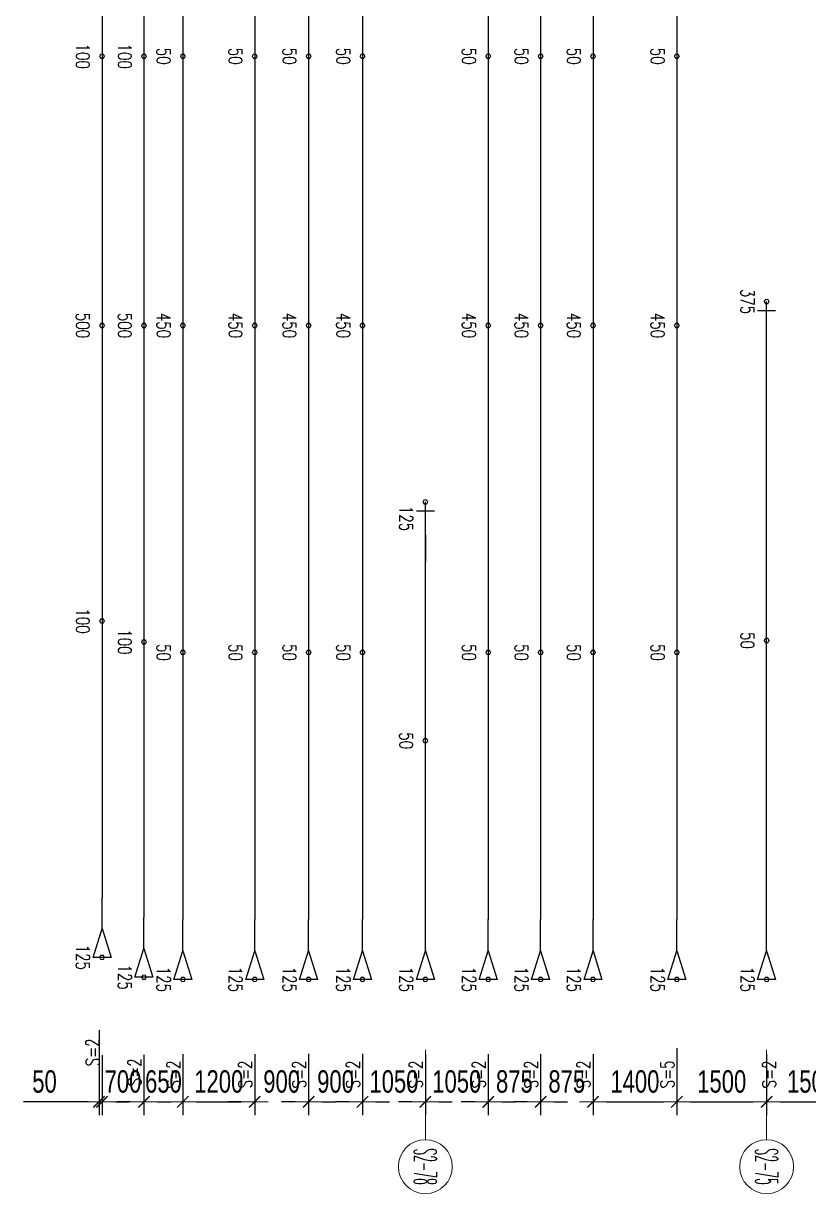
# Model space of a CAD drawing. Header units: millimetres. Extents: x 118516 to 588795, y -24154 to 50684.
# Drawn here: x 507887 to 521001, y 4690 to 24249 of the extents above; entities that cross this region are included whole.
import ezdxf
from ezdxf.enums import TextEntityAlignment as Align

# ---------------------------------------------------------------- set-up
doc = ezdxf.new("R2010")
doc.units = ezdxf.units.MM
doc.layers.get('0').update_dxf_attribs({"lineweight": 20})
doc.layers.get('Defpoints').update_dxf_attribs({"color": 151, "lineweight": 9})
doc.layers.add('ARES_TAG', color=3, linetype='Continuous')
doc.layers.add('NDC_S_TENDON', color=10, linetype='Continuous')
doc.layers.add('Current plane_Column', color=7, linetype='Continuous', true_color=0x4b00ff)
for name, color, linetype, lineweight in [('NDC_S-TENDON', 6, 'Continuous', 35), ('NDC_S_ANNO', 7, 'Continuous', 20), ('NDC_S_DIM', 1, 'Continuous', 15), ('NDC_S_SYMBOL', 1, 'Continuous', 15)]:
    doc.layers.add(name, color=color, linetype=linetype, lineweight=lineweight)
doc.styles.add('ARES_ROMANS_0.36', font='romans.shx', dxfattribs={"width": 0.36, "bigfont": 'vns.shx'})
doc.styles.add('NDC_ANNO', font='', dxfattribs={"width": 0.8})
doc.styles.add('NDC_DIM', font='', dxfattribs={"width": 0.75})
doc.styles.get('NDC_ANNO').set_extended_font_data('Dotum')
doc.styles.get('NDC_DIM').set_extended_font_data('Dotum')
doc.dimstyles.new('NDC_dim_150', dxfattribs={"dimscale": 150, "dimtxt": 2.5, "dimasz": 1.5, "dimexe": 1.5, "dimexo": 2.5, "dimgap": 1, "dimtad": 1, "dimdec": 0, "dimzin": 0, "dimdsep": 46, "dimtxsty": 'NDC_DIM', "dimblk": 'DIMMARK', "dimcen": 0.09, "dimdle": 1.2, "dimclrd": 1, "dimclre": 1, "dimclrt": 3, "dimadec": 0, "dimazin": 0, "dimtfac": 1, "dimtdec": 0, "dimtix": 1, "dimtofl": 0, "dimtmove": 0, "dimatfit": 3, "dimfxl": 8, "dimfxlon": 1, "dimtolj": 1, "dimtzin": 0, "dimarcsym": 0})

# ---------------------------------------------------------------- blocks, each defined once
blk = doc.blocks.new('*U698')
at = {"layer": 'NDC_S_TENDON'}
blk.add_line((2787, 0), (25216, 0), dxfattribs=at)
blk.add_lwpolyline([(25736, 0), (26216, 150), (26216, -150), (25736, 0), (25216, 0)], dxfattribs=at)
at = {"layer": 'ARES_TAG', "style": 'ARES_ROMANS_0.36', "width": 0.36}
blk.add_attdef('S3', text='', height=375, dxfattribs=at).set_placement((-7700, 0), align=Align.MIDDLE_CENTER)
blk = doc.blocks.new('*U699')
at = {"layer": 'NDC_S_TENDON'}
blk.add_line((2787, 0), (25216, 0), dxfattribs=at)
blk.add_lwpolyline([(25736, 0), (26216, 150), (26216, -150), (25736, 0), (25216, 0)], dxfattribs=at)
at = {"layer": 'ARES_TAG', "style": 'ARES_ROMANS_0.36', "width": 0.36}
blk.add_attdef('S3', text='', height=375, dxfattribs=at).set_placement((-7036, 0), align=Align.MIDDLE_CENTER)
blk = doc.blocks.new('*U659')
at = {"layer": 'NDC_S_TENDON'}
blk.add_line((2787, 0), (25216, 0), dxfattribs=at)
blk.add_lwpolyline([(25736, 0), (26216, 150), (26216, -150), (25736, 0), (25216, 0)], dxfattribs=at)
at = {"layer": 'ARES_TAG', "style": 'ARES_ROMANS_0.36', "width": 0.36}
blk.add_attdef('S3', text='', height=375, dxfattribs=at).set_placement((-7773, 0), align=Align.MIDDLE_CENTER)
blk = doc.blocks.new('*U657')
at = {"layer": 'NDC_S_SYMBOL', "color": 3}
blk.add_line((-7323, 0), (-5823, 0), dxfattribs=at)
blk.add_circle((-7773, 0), 450, dxfattribs=at)
at = {"layer": 'NDC_S_TENDON'}
for p, q in [((-3644, 0), (-3144, 0)), ((-3144, 0), (2787, 0)), ((2787, 0), (5686, 0)), ((5686, 0), (6686, 0)), ((6536, -150), (6536, 150))]:
    blk.add_line(p, q, dxfattribs=at)
blk.add_lwpolyline([(-4164, 0), (-4644, 150), (-4644, -150), (-4164, 0), (-3644, 0)], dxfattribs=at)
at = {"layer": 'ARES_TAG', "style": 'ARES_ROMANS_0.36', "width": 0.36}
blk.add_attdef('S3', text='', height=375, dxfattribs=at).set_placement((-7773, 0), align=Align.MIDDLE_CENTER)
blk = doc.blocks.new('*U695')
at = {"layer": 'NDC_S_SYMBOL', "color": 3}
blk.add_line((-7323, 0), (-5823, 0), dxfattribs=at)
blk.add_circle((-7773, 0), 450, dxfattribs=at)
at = {"layer": 'NDC_S_TENDON'}
for p, q in [((-3644, 0), (-3144, 0)), ((-3144, 0), (2787, 0)), ((2787, 0), (2336, 0)), ((2336, 0), (3336, 0)), ((3186, -150), (3186, 150))]:
    blk.add_line(p, q, dxfattribs=at)
blk.add_lwpolyline([(-4164, 0), (-4644, 150), (-4644, -150), (-4164, 0), (-3644, 0)], dxfattribs=at)
at = {"layer": 'ARES_TAG', "style": 'ARES_ROMANS_0.36', "width": 0.36}
blk.add_attdef('S3', text='', height=375, dxfattribs=at).set_placement((-7773, 0), align=Align.MIDDLE_CENTER)
blk = doc.blocks.new('HTB TDY')
at = {"layer": 'NDC_S-TENDON', "linetype": 'Continuous'}
for points, elevation in [([(490, 14200, 20, 20, 0), (470, 14235, 20, 20, 0), (430, 14235, 20, 20, 0), (410, 14200, 20, 20, 0), (430, 14165, 20, 20, 0), (470, 14165, 20, 20, 0)], 3200), ([(490, 14200, 20, 20, 0), (470, 14235, 20, 20, 0), (430, 14235, 20, 20, 0), (410, 14200, 20, 20, 0), (430, 14165, 20, 20, 0), (470, 14165, 20, 20, 0)], 3200), ([(1190, 14200, 20, 20, 0), (1170, 14235, 20, 20, 0), (1130, 14235, 20, 20, 0), (1110, 14200, 20, 20, 0), (1130, 14165, 20, 20, 0), (1170, 14165, 20, 20, 0)], 3200), ([(1190, 14200, 20, 20, 0), (1170, 14235, 20, 20, 0), (1130, 14235, 20, 20, 0), (1110, 14200, 20, 20, 0), (1130, 14165, 20, 20, 0), (1170, 14165, 20, 20, 0)], 3200), ([(1840, 14200, 20, 20, 0), (1820, 14235, 20, 20, 0), (1780, 14235, 20, 20, 0), (1760, 14200, 20, 20, 0), (1780, 14165, 20, 20, 0), (1820, 14165, 20, 20, 0)], 3500), ([(1840, 14200, 20, 20, 0), (1820, 14235, 20, 20, 0), (1780, 14235, 20, 20, 0), (1760, 14200, 20, 20, 0), (1780, 14165, 20, 20, 0), (1820, 14165, 20, 20, 0)], 3500), ([(3040, 14200, 20, 20, 0), (3020, 14235, 20, 20, 0), (2980, 14235, 20, 20, 0), (2960, 14200, 20, 20, 0), (2980, 14165, 20, 20, 0), (3020, 14165, 20, 20, 0)], 3500), ([(3040, 14200, 20, 20, 0), (3020, 14235, 20, 20, 0), (2980, 14235, 20, 20, 0), (2960, 14200, 20, 20, 0), (2980, 14165, 20, 20, 0), (3020, 14165, 20, 20, 0)], 3500), ([(3940, 14200, 20, 20, 0), (3920, 14235, 20, 20, 0), (3880, 14235, 20, 20, 0), (3860, 14200, 20, 20, 0), (3880, 14165, 20, 20, 0), (3920, 14165, 20, 20, 0)], 3500), ([(3940, 14200, 20, 20, 0), (3920, 14235, 20, 20, 0), (3880, 14235, 20, 20, 0), (3860, 14200, 20, 20, 0), (3880, 14165, 20, 20, 0), (3920, 14165, 20, 20, 0)], 3500), ([(4840, 14200, 20, 20, 0), (4820, 14235, 20, 20, 0), (4780, 14235, 20, 20, 0), (4760, 14200, 20, 20, 0), (4780, 14165, 20, 20, 0), (4820, 14165, 20, 20, 0)], 3500), ([(4840, 14200, 20, 20, 0), (4820, 14235, 20, 20, 0), (4780, 14235, 20, 20, 0), (4760, 14200, 20, 20, 0), (4780, 14165, 20, 20, 0), (4820, 14165, 20, 20, 0)], 3500), ([(6940, 14200, 20, 20, 0), (6920, 14235, 20, 20, 0), (6880, 14235, 20, 20, 0), (6860, 14200, 20, 20, 0), (6880, 14165, 20, 20, 0), (6920, 14165, 20, 20, 0)], 3500), ([(6940, 14200, 20, 20, 0), (6920, 14235, 20, 20, 0), (6880, 14235, 20, 20, 0), (6860, 14200, 20, 20, 0), (6880, 14165, 20, 20, 0), (6920, 14165, 20, 20, 0)], 3500), ([(7815, 14200, 20, 20, 0), (7795, 14235, 20, 20, 0), (7755, 14235, 20, 20, 0), (7735, 14200, 20, 20, 0), (7755, 14165, 20, 20, 0), (7795, 14165, 20, 20, 0)], 3500), ([(7815, 14200, 20, 20, 0), (7795, 14235, 20, 20, 0), (7755, 14235, 20, 20, 0), (7735, 14200, 20, 20, 0), (7755, 14165, 20, 20, 0), (7795, 14165, 20, 20, 0)], 3500), ([(8690, 14200, 20, 20, 0), (8670, 14235, 20, 20, 0), (8630, 14235, 20, 20, 0), (8610, 14200, 20, 20, 0), (8630, 14165, 20, 20, 0), (8670, 14165, 20, 20, 0)], 3500), ([(8690, 14200, 20, 20, 0), (8670, 14235, 20, 20, 0), (8630, 14235, 20, 20, 0), (8610, 14200, 20, 20, 0), (8630, 14165, 20, 20, 0), (8670, 14165, 20, 20, 0)], 3500), ([(10090, 14200, 20, 20, 0), (10070, 14235, 20, 20, 0), (10030, 14235, 20, 20, 0), (10010, 14200, 20, 20, 0), (10030, 14165, 20, 20, 0), (10070, 14165, 20, 20, 0)], 3500), ([(10090, 14200, 20, 20, 0), (10070, 14235, 20, 20, 0), (10030, 14235, 20, 20, 0), (10010, 14200, 20, 20, 0), (10030, 14165, 20, 20, 0), (10070, 14165, 20, 20, 0)], 3500), ([(11590, 10100, 20, 20, 0), (11570, 10135, 20, 20, 0), (11530, 10135, 20, 20, 0), (11510, 10100, 20, 20, 0), (11530, 10065, 20, 20, 0), (11570, 10065, 20, 20, 0)], 3575), ([(11590, 10100, 20, 20, 0), (11570, 10135, 20, 20, 0), (11530, 10135, 20, 20, 0), (11510, 10100, 20, 20, 0), (11530, 10065, 20, 20, 0), (11570, 10065, 20, 20, 0)], 3575), ([(490, 9700, 20, 20, 0), (470, 9735, 20, 20, 0), (430, 9735, 20, 20, 0), (410, 9700, 20, 20, 0), (430, 9665, 20, 20, 0), (470, 9665, 20, 20, 0)], 3600), ([(490, 9700, 20, 20, 0), (470, 9735, 20, 20, 0), (430, 9735, 20, 20, 0), (410, 9700, 20, 20, 0), (430, 9665, 20, 20, 0), (470, 9665, 20, 20, 0)], 3600), ([(490, 9700, 20, 20, 0), (470, 9735, 20, 20, 0), (430, 9735, 20, 20, 0), (410, 9700, 20, 20, 0), (430, 9665, 20, 20, 0), (470, 9665, 20, 20, 0)], 3600), ([(490, 9700, 20, 20, 0), (470, 9735, 20, 20, 0), (430, 9735, 20, 20, 0), (410, 9700, 20, 20, 0), (430, 9665, 20, 20, 0), (470, 9665, 20, 20, 0)], 3600), ([(1190, 9700, 20, 20, 0), (1170, 9735, 20, 20, 0), (1130, 9735, 20, 20, 0), (1110, 9700, 20, 20, 0), (1130, 9665, 20, 20, 0), (1170, 9665, 20, 20, 0)], 3600), ([(1190, 9700, 20, 20, 0), (1170, 9735, 20, 20, 0), (1130, 9735, 20, 20, 0), (1110, 9700, 20, 20, 0), (1130, 9665, 20, 20, 0), (1170, 9665, 20, 20, 0)], 3600), ([(1190, 9700, 20, 20, 0), (1170, 9735, 20, 20, 0), (1130, 9735, 20, 20, 0), (1110, 9700, 20, 20, 0), (1130, 9665, 20, 20, 0), (1170, 9665, 20, 20, 0)], 3600), ([(1190, 9700, 20, 20, 0), (1170, 9735, 20, 20, 0), (1130, 9735, 20, 20, 0), (1110, 9700, 20, 20, 0), (1130, 9665, 20, 20, 0), (1170, 9665, 20, 20, 0)], 3600), ([(1840, 9700, 20, 20, 0), (1820, 9735, 20, 20, 0), (1780, 9735, 20, 20, 0), (1760, 9700, 20, 20, 0), (1780, 9665, 20, 20, 0), (1820, 9665, 20, 20, 0)], 3650), ([(1840, 9700, 20, 20, 0), (1820, 9735, 20, 20, 0), (1780, 9735, 20, 20, 0), (1760, 9700, 20, 20, 0), (1780, 9665, 20, 20, 0), (1820, 9665, 20, 20, 0)], 3650), ([(1840, 9700, 20, 20, 0), (1820, 9735, 20, 20, 0), (1780, 9735, 20, 20, 0), (1760, 9700, 20, 20, 0), (1780, 9665, 20, 20, 0), (1820, 9665, 20, 20, 0)], 3650), ([(1840, 9700, 20, 20, 0), (1820, 9735, 20, 20, 0), (1780, 9735, 20, 20, 0), (1760, 9700, 20, 20, 0), (1780, 9665, 20, 20, 0), (1820, 9665, 20, 20, 0)], 3650), ([(3040, 9700, 20, 20, 0), (3020, 9735, 20, 20, 0), (2980, 9735, 20, 20, 0), (2960, 9700, 20, 20, 0), (2980, 9665, 20, 20, 0), (3020, 9665, 20, 20, 0)], 3650), ([(3040, 9700, 20, 20, 0), (3020, 9735, 20, 20, 0), (2980, 9735, 20, 20, 0), (2960, 9700, 20, 20, 0), (2980, 9665, 20, 20, 0), (3020, 9665, 20, 20, 0)], 3650), ([(3040, 9700, 20, 20, 0), (3020, 9735, 20, 20, 0), (2980, 9735, 20, 20, 0), (2960, 9700, 20, 20, 0), (2980, 9665, 20, 20, 0), (3020, 9665, 20, 20, 0)], 3650), ([(3040, 9700, 20, 20, 0), (3020, 9735, 20, 20, 0), (2980, 9735, 20, 20, 0), (2960, 9700, 20, 20, 0), (2980, 9665, 20, 20, 0), (3020, 9665, 20, 20, 0)], 3650), ([(3940, 9700, 20, 20, 0), (3920, 9735, 20, 20, 0), (3880, 9735, 20, 20, 0), (3860, 9700, 20, 20, 0), (3880, 9665, 20, 20, 0), (3920, 9665, 20, 20, 0)], 3650), ([(3940, 9700, 20, 20, 0), (3920, 9735, 20, 20, 0), (3880, 9735, 20, 20, 0), (3860, 9700, 20, 20, 0), (3880, 9665, 20, 20, 0), (3920, 9665, 20, 20, 0)], 3650), ([(3940, 9700, 20, 20, 0), (3920, 9735, 20, 20, 0), (3880, 9735, 20, 20, 0), (3860, 9700, 20, 20, 0), (3880, 9665, 20, 20, 0), (3920, 9665, 20, 20, 0)], 3650), ([(3940, 9700, 20, 20, 0), (3920, 9735, 20, 20, 0), (3880, 9735, 20, 20, 0), (3860, 9700, 20, 20, 0), (3880, 9665, 20, 20, 0), (3920, 9665, 20, 20, 0)], 3650), ([(4840, 9700, 20, 20, 0), (4820, 9735, 20, 20, 0), (4780, 9735, 20, 20, 0), (4760, 9700, 20, 20, 0), (4780, 9665, 20, 20, 0), (4820, 9665, 20, 20, 0)], 3650), ([(4840, 9700, 20, 20, 0), (4820, 9735, 20, 20, 0), (4780, 9735, 20, 20, 0), (4760, 9700, 20, 20, 0), (4780, 9665, 20, 20, 0), (4820, 9665, 20, 20, 0)], 3650), ([(4840, 9700, 20, 20, 0), (4820, 9735, 20, 20, 0), (4780, 9735, 20, 20, 0), (4760, 9700, 20, 20, 0), (4780, 9665, 20, 20, 0), (4820, 9665, 20, 20, 0)], 3650), ([(4840, 9700, 20, 20, 0), (4820, 9735, 20, 20, 0), (4780, 9735, 20, 20, 0), (4760, 9700, 20, 20, 0), (4780, 9665, 20, 20, 0), (4820, 9665, 20, 20, 0)], 3650), ([(6940, 9700, 20, 20, 0), (6920, 9735, 20, 20, 0), (6880, 9735, 20, 20, 0), (6860, 9700, 20, 20, 0), (6880, 9665, 20, 20, 0), (6920, 9665, 20, 20, 0)], 3650), ([(6940, 9700, 20, 20, 0), (6920, 9735, 20, 20, 0), (6880, 9735, 20, 20, 0), (6860, 9700, 20, 20, 0), (6880, 9665, 20, 20, 0), (6920, 9665, 20, 20, 0)], 3650), ([(6940, 9700, 20, 20, 0), (6920, 9735, 20, 20, 0), (6880, 9735, 20, 20, 0), (6860, 9700, 20, 20, 0), (6880, 9665, 20, 20, 0), (6920, 9665, 20, 20, 0)], 3650), ([(6940, 9700, 20, 20, 0), (6920, 9735, 20, 20, 0), (6880, 9735, 20, 20, 0), (6860, 9700, 20, 20, 0), (6880, 9665, 20, 20, 0), (6920, 9665, 20, 20, 0)], 3650), ([(7815, 9700, 20, 20, 0), (7795, 9735, 20, 20, 0), (7755, 9735, 20, 20, 0), (7735, 9700, 20, 20, 0), (7755, 9665, 20, 20, 0), (7795, 9665, 20, 20, 0)], 3650), ([(7815, 9700, 20, 20, 0), (7795, 9735, 20, 20, 0), (7755, 9735, 20, 20, 0), (7735, 9700, 20, 20, 0), (7755, 9665, 20, 20, 0), (7795, 9665, 20, 20, 0)], 3650), ([(7815, 9700, 20, 20, 0), (7795, 9735, 20, 20, 0), (7755, 9735, 20, 20, 0), (7735, 9700, 20, 20, 0), (7755, 9665, 20, 20, 0), (7795, 9665, 20, 20, 0)], 3650), ([(7815, 9700, 20, 20, 0), (7795, 9735, 20, 20, 0), (7755, 9735, 20, 20, 0), (7735, 9700, 20, 20, 0), (7755, 9665, 20, 20, 0), (7795, 9665, 20, 20, 0)], 3650), ([(8690, 9700, 20, 20, 0), (8670, 9735, 20, 20, 0), (8630, 9735, 20, 20, 0), (8610, 9700, 20, 20, 0), (8630, 9665, 20, 20, 0), (8670, 9665, 20, 20, 0)], 3650), ([(8690, 9700, 20, 20, 0), (8670, 9735, 20, 20, 0), (8630, 9735, 20, 20, 0), (8610, 9700, 20, 20, 0), (8630, 9665, 20, 20, 0), (8670, 9665, 20, 20, 0)], 3650), ([(8690, 9700, 20, 20, 0), (8670, 9735, 20, 20, 0), (8630, 9735, 20, 20, 0), (8610, 9700, 20, 20, 0), (8630, 9665, 20, 20, 0), (8670, 9665, 20, 20, 0)], 3650), ([(8690, 9700, 20, 20, 0), (8670, 9735, 20, 20, 0), (8630, 9735, 20, 20, 0), (8610, 9700, 20, 20, 0), (8630, 9665, 20, 20, 0), (8670, 9665, 20, 20, 0)], 3650), ([(10090, 9700, 20, 20, 0), (10070, 9735, 20, 20, 0), (10030, 9735, 20, 20, 0), (10010, 9700, 20, 20, 0), (10030, 9665, 20, 20, 0), (10070, 9665, 20, 20, 0)], 3650), ([(10090, 9700, 20, 20, 0), (10070, 9735, 20, 20, 0), (10030, 9735, 20, 20, 0), (10010, 9700, 20, 20, 0), (10030, 9665, 20, 20, 0), (10070, 9665, 20, 20, 0)], 3650), ([(10090, 9700, 20, 20, 0), (10070, 9735, 20, 20, 0), (10030, 9735, 20, 20, 0), (10010, 9700, 20, 20, 0), (10030, 9665, 20, 20, 0), (10070, 9665, 20, 20, 0)], 3650), ([(10090, 9700, 20, 20, 0), (10070, 9735, 20, 20, 0), (10030, 9735, 20, 20, 0), (10010, 9700, 20, 20, 0), (10030, 9665, 20, 20, 0), (10070, 9665, 20, 20, 0)], 3650), ([(5890, 6750, 20, 20, 0), (5870, 6785, 20, 20, 0), (5830, 6785, 20, 20, 0), (5810, 6750, 20, 20, 0), (5830, 6715, 20, 20, 0), (5870, 6715, 20, 20, 0)], 3575), ([(5890, 6750, 20, 20, 0), (5870, 6785, 20, 20, 0), (5830, 6785, 20, 20, 0), (5810, 6750, 20, 20, 0), (5830, 6715, 20, 20, 0), (5870, 6715, 20, 20, 0)], 3575), ([(490, 4760, 20, 20, 0), (470, 4795, 20, 20, 0), (430, 4795, 20, 20, 0), (410, 4760, 20, 20, 0), (430, 4725, 20, 20, 0), (470, 4725, 20, 20, 0)], 3200), ([(490, 4760, 20, 20, 0), (470, 4795, 20, 20, 0), (430, 4795, 20, 20, 0), (410, 4760, 20, 20, 0), (430, 4725, 20, 20, 0), (470, 4725, 20, 20, 0)], 3200), ([(1190, 4410, 20, 20, 0), (1170, 4445, 20, 20, 0), (1130, 4445, 20, 20, 0), (1110, 4410, 20, 20, 0), (1130, 4375, 20, 20, 0), (1170, 4375, 20, 20, 0)], 3200), ([(1190, 4410, 20, 20, 0), (1170, 4445, 20, 20, 0), (1130, 4445, 20, 20, 0), (1110, 4410, 20, 20, 0), (1130, 4375, 20, 20, 0), (1170, 4375, 20, 20, 0)], 3200), ([(11590, 4435, 20, 20, 0), (11570, 4470, 20, 20, 0), (11530, 4470, 20, 20, 0), (11510, 4435, 20, 20, 0), (11530, 4400, 20, 20, 0), (11570, 4400, 20, 20, 0)], 3500), ([(11590, 4435, 20, 20, 0), (11570, 4470, 20, 20, 0), (11530, 4470, 20, 20, 0), (11510, 4435, 20, 20, 0), (11530, 4400, 20, 20, 0), (11570, 4400, 20, 20, 0)], 3500), ([(1840, 4235, 20, 20, 0), (1820, 4270, 20, 20, 0), (1780, 4270, 20, 20, 0), (1760, 4235, 20, 20, 0), (1780, 4200, 20, 20, 0), (1820, 4200, 20, 20, 0)], 3500), ([(1840, 4235, 20, 20, 0), (1820, 4270, 20, 20, 0), (1780, 4270, 20, 20, 0), (1760, 4235, 20, 20, 0), (1780, 4200, 20, 20, 0), (1820, 4200, 20, 20, 0)], 3500), ([(3040, 4235, 20, 20, 0), (3020, 4270, 20, 20, 0), (2980, 4270, 20, 20, 0), (2960, 4235, 20, 20, 0), (2980, 4200, 20, 20, 0), (3020, 4200, 20, 20, 0)], 3500), ([(3040, 4235, 20, 20, 0), (3020, 4270, 20, 20, 0), (2980, 4270, 20, 20, 0), (2960, 4235, 20, 20, 0), (2980, 4200, 20, 20, 0), (3020, 4200, 20, 20, 0)], 3500), ([(3940, 4235, 20, 20, 0), (3920, 4270, 20, 20, 0), (3880, 4270, 20, 20, 0), (3860, 4235, 20, 20, 0), (3880, 4200, 20, 20, 0), (3920, 4200, 20, 20, 0)], 3500), ([(3940, 4235, 20, 20, 0), (3920, 4270, 20, 20, 0), (3880, 4270, 20, 20, 0), (3860, 4235, 20, 20, 0), (3880, 4200, 20, 20, 0), (3920, 4200, 20, 20, 0)], 3500), ([(4840, 4235, 20, 20, 0), (4820, 4270, 20, 20, 0), (4780, 4270, 20, 20, 0), (4760, 4235, 20, 20, 0), (4780, 4200, 20, 20, 0), (4820, 4200, 20, 20, 0)], 3500), ([(4840, 4235, 20, 20, 0), (4820, 4270, 20, 20, 0), (4780, 4270, 20, 20, 0), (4760, 4235, 20, 20, 0), (4780, 4200, 20, 20, 0), (4820, 4200, 20, 20, 0)], 3500), ([(6940, 4235, 20, 20, 0), (6920, 4270, 20, 20, 0), (6880, 4270, 20, 20, 0), (6860, 4235, 20, 20, 0), (6880, 4200, 20, 20, 0), (6920, 4200, 20, 20, 0)], 3500), ([(6940, 4235, 20, 20, 0), (6920, 4270, 20, 20, 0), (6880, 4270, 20, 20, 0), (6860, 4235, 20, 20, 0), (6880, 4200, 20, 20, 0), (6920, 4200, 20, 20, 0)], 3500), ([(7815, 4235, 20, 20, 0), (7795, 4270, 20, 20, 0), (7755, 4270, 20, 20, 0), (7735, 4235, 20, 20, 0), (7755, 4200, 20, 20, 0), (7795, 4200, 20, 20, 0)], 3500), ([(7815, 4235, 20, 20, 0), (7795, 4270, 20, 20, 0), (7755, 4270, 20, 20, 0), (7735, 4235, 20, 20, 0), (7755, 4200, 20, 20, 0), (7795, 4200, 20, 20, 0)], 3500), ([(8690, 4235, 20, 20, 0), (8670, 4270, 20, 20, 0), (8630, 4270, 20, 20, 0), (8610, 4235, 20, 20, 0), (8630, 4200, 20, 20, 0), (8670, 4200, 20, 20, 0)], 3500), ([(8690, 4235, 20, 20, 0), (8670, 4270, 20, 20, 0), (8630, 4270, 20, 20, 0), (8610, 4235, 20, 20, 0), (8630, 4200, 20, 20, 0), (8670, 4200, 20, 20, 0)], 3500), ([(10090, 4235, 20, 20, 0), (10070, 4270, 20, 20, 0), (10030, 4270, 20, 20, 0), (10010, 4235, 20, 20, 0), (10030, 4200, 20, 20, 0), (10070, 4200, 20, 20, 0)], 3500), ([(10090, 4235, 20, 20, 0), (10070, 4270, 20, 20, 0), (10030, 4270, 20, 20, 0), (10010, 4235, 20, 20, 0), (10030, 4200, 20, 20, 0), (10070, 4200, 20, 20, 0)], 3500), ([(5890, 2760, 20, 20, 0), (5870, 2795, 20, 20, 0), (5830, 2795, 20, 20, 0), (5810, 2760, 20, 20, 0), (5830, 2725, 20, 20, 0), (5870, 2725, 20, 20, 0)], 3500), ([(5890, 2760, 20, 20, 0), (5870, 2795, 20, 20, 0), (5830, 2795, 20, 20, 0), (5810, 2760, 20, 20, 0), (5830, 2725, 20, 20, 0), (5870, 2725, 20, 20, 0)], 3500), ([(490, -861, 20, 20, 0), (470, -827, 20, 20, 0), (430, -827, 20, 20, 0), (410, -861, 20, 20, 0), (430, -896, 20, 20, 0), (470, -896, 20, 20, 0)], 3575), ([(490, -861, 20, 20, 0), (470, -827, 20, 20, 0), (430, -827, 20, 20, 0), (410, -861, 20, 20, 0), (430, -896, 20, 20, 0), (470, -896, 20, 20, 0)], 3575), ([(1190, -1193, 20, 20, 0), (1170, -1158, 20, 20, 0), (1130, -1158, 20, 20, 0), (1110, -1193, 20, 20, 0), (1130, -1228, 20, 20, 0), (1170, -1228, 20, 20, 0)], 3575), ([(1190, -1193, 20, 20, 0), (1170, -1158, 20, 20, 0), (1130, -1158, 20, 20, 0), (1110, -1193, 20, 20, 0), (1130, -1228, 20, 20, 0), (1170, -1228, 20, 20, 0)], 3575), ([(1840, -1230, 20, 20, 0), (1820, -1195, 20, 20, 0), (1780, -1195, 20, 20, 0), (1760, -1230, 20, 20, 0), (1780, -1265, 20, 20, 0), (1820, -1265, 20, 20, 0)], 3575), ([(1840, -1230, 20, 20, 0), (1820, -1195, 20, 20, 0), (1780, -1195, 20, 20, 0), (1760, -1230, 20, 20, 0), (1780, -1265, 20, 20, 0), (1820, -1265, 20, 20, 0)], 3575), ([(3040, -1230, 20, 20, 0), (3020, -1195, 20, 20, 0), (2980, -1195, 20, 20, 0), (2960, -1230, 20, 20, 0), (2980, -1265, 20, 20, 0), (3020, -1265, 20, 20, 0)], 3575), ([(3040, -1230, 20, 20, 0), (3020, -1195, 20, 20, 0), (2980, -1195, 20, 20, 0), (2960, -1230, 20, 20, 0), (2980, -1265, 20, 20, 0), (3020, -1265, 20, 20, 0)], 3575), ([(3940, -1230, 20, 20, 0), (3920, -1195, 20, 20, 0), (3880, -1195, 20, 20, 0), (3860, -1230, 20, 20, 0), (3880, -1265, 20, 20, 0), (3920, -1265, 20, 20, 0)], 3575), ([(3940, -1230, 20, 20, 0), (3920, -1195, 20, 20, 0), (3880, -1195, 20, 20, 0), (3860, -1230, 20, 20, 0), (3880, -1265, 20, 20, 0), (3920, -1265, 20, 20, 0)], 3575), ([(4840, -1230, 20, 20, 0), (4820, -1195, 20, 20, 0), (4780, -1195, 20, 20, 0), (4760, -1230, 20, 20, 0), (4780, -1265, 20, 20, 0), (4820, -1265, 20, 20, 0)], 3575), ([(4840, -1230, 20, 20, 0), (4820, -1195, 20, 20, 0), (4780, -1195, 20, 20, 0), (4760, -1230, 20, 20, 0), (4780, -1265, 20, 20, 0), (4820, -1265, 20, 20, 0)], 3575), ([(5890, -1230, 20, 20, 0), (5870, -1195, 20, 20, 0), (5830, -1195, 20, 20, 0), (5810, -1230, 20, 20, 0), (5830, -1265, 20, 20, 0), (5870, -1265, 20, 20, 0)], 3575), ([(5890, -1230, 20, 20, 0), (5870, -1195, 20, 20, 0), (5830, -1195, 20, 20, 0), (5810, -1230, 20, 20, 0), (5830, -1265, 20, 20, 0), (5870, -1265, 20, 20, 0)], 3575), ([(6940, -1230, 20, 20, 0), (6920, -1195, 20, 20, 0), (6880, -1195, 20, 20, 0), (6860, -1230, 20, 20, 0), (6880, -1265, 20, 20, 0), (6920, -1265, 20, 20, 0)], 3575), ([(6940, -1230, 20, 20, 0), (6920, -1195, 20, 20, 0), (6880, -1195, 20, 20, 0), (6860, -1230, 20, 20, 0), (6880, -1265, 20, 20, 0), (6920, -1265, 20, 20, 0)], 3575), ([(7815, -1230, 20, 20, 0), (7795, -1195, 20, 20, 0), (7755, -1195, 20, 20, 0), (7735, -1230, 20, 20, 0), (7755, -1265, 20, 20, 0), (7795, -1265, 20, 20, 0)], 3575), ([(7815, -1230, 20, 20, 0), (7795, -1195, 20, 20, 0), (7755, -1195, 20, 20, 0), (7735, -1230, 20, 20, 0), (7755, -1265, 20, 20, 0), (7795, -1265, 20, 20, 0)], 3575), ([(8690, -1230, 20, 20, 0), (8670, -1195, 20, 20, 0), (8630, -1195, 20, 20, 0), (8610, -1230, 20, 20, 0), (8630, -1265, 20, 20, 0), (8670, -1265, 20, 20, 0)], 3575), ([(8690, -1230, 20, 20, 0), (8670, -1195, 20, 20, 0), (8630, -1195, 20, 20, 0), (8610, -1230, 20, 20, 0), (8630, -1265, 20, 20, 0), (8670, -1265, 20, 20, 0)], 3575), ([(10090, -1230, 20, 20, 0), (10070, -1195, 20, 20, 0), (10030, -1195, 20, 20, 0), (10010, -1230, 20, 20, 0), (10030, -1265, 20, 20, 0), (10070, -1265, 20, 20, 0)], 3575), ([(10090, -1230, 20, 20, 0), (10070, -1195, 20, 20, 0), (10030, -1195, 20, 20, 0), (10010, -1230, 20, 20, 0), (10030, -1265, 20, 20, 0), (10070, -1265, 20, 20, 0)], 3575), ([(11590, -1230, 20, 20, 0), (11570, -1195, 20, 20, 0), (11530, -1195, 20, 20, 0), (11510, -1230, 20, 20, 0), (11530, -1265, 20, 20, 0), (11570, -1265, 20, 20, 0)], 3575), ([(11590, -1230, 20, 20, 0), (11570, -1195, 20, 20, 0), (11530, -1195, 20, 20, 0), (11510, -1230, 20, 20, 0), (11530, -1265, 20, 20, 0), (11570, -1265, 20, 20, 0)], 3575)]:
    blk.add_lwpolyline(points, format="xyseb", close=True, dxfattribs=dict(at, elevation=elevation))
at = {"rotation": 270}
for name, p in [('*U698', (1150, 25023, 3563)), ('*U659', (1800, 24986, 3575)), ('*U659', (3000, 24986, 3575)), ('*U659', (3900, 24986, 3575)), ('*U659', (4800, 24986, 3575)), ('*U659', (6900, 24986, 3575)), ('*U659', (7775, 24986, 3575)), ('*U659', (8650, 24986, 3575)), ('*U659', (10050, 24986, 3575)), ('*U699', (450, 25355, 3564))]:
    blk.add_blockref(name, p, dxfattribs=at)
ref = blk.add_blockref('*U657', (11550, 3414, 3575), dxfattribs=dict(xscale=-1, rotation=270))
ref.add_attrib('S3', 'S2-75', dxfattribs={"layer": 'ARES_TAG', "height": 375, "rotation": 270, "style": 'ARES_ROMANS_0.36', "width": 0.36}).set_placement((11550, -4360, 3575), align=Align.MIDDLE_CENTER)
ref = blk.add_blockref('*U695', (5850, 3414, 3575), dxfattribs=dict(xscale=-1, rotation=270))
ref.add_attrib('S3', 'S2-78', dxfattribs={"layer": 'ARES_TAG', "height": 375, "rotation": 270, "style": 'ARES_ROMANS_0.36', "width": 0.36}).set_placement((5850, -4360, 3575), align=Align.MIDDLE_CENTER)
at = {"layer": 'NDC_S_ANNO', "linetype": 'Continuous', "char_height": 225, "attachment_point": 5, "line_spacing_factor": 0.75, "style": 'NDC_ANNO'}
for s, insert, rotation in [('\\FSTANDARD.shx;100', (130, 14200, 3200), 269.9996), ('\\FSTANDARD.shx;100', (830, 14200, 3200), 269.9996), ('\\FSTANDARD.shx;50', (1480, 14200, 3500), 269.9996), ('\\FSTANDARD.shx;50', (2680, 14200, 3500), 269.9996), ('\\FSTANDARD.shx;50', (3580, 14200, 3500), 269.9996), ('\\FSTANDARD.shx;50', (4480, 14200, 3500), 269.9996), ('\\FSTANDARD.shx;50', (6580, 14200, 3500), 269.9996), ('\\FSTANDARD.shx;50', (7455, 14200, 3500), 269.9996), ('\\FSTANDARD.shx;50', (8330, 14200, 3500), 269.9996), ('\\FSTANDARD.shx;50', (9730, 14200, 3500), 269.9996), ('\\FSTANDARD.shx;375', (11230, 10100, 3575), 270), ('\\FSTANDARD.shx;500', (130, 9700, 3600), 269.9996), ('\\FSTANDARD.shx;500', (830, 9700, 3600), 269.9996), ('\\FSTANDARD.shx;450', (1480, 9700, 3650), 269.9996), ('\\FSTANDARD.shx;450', (2680, 9700, 3650), 269.9996), ('\\FSTANDARD.shx;450', (3580, 9700, 3650), 269.9996), ('\\FSTANDARD.shx;450', (4480, 9700, 3650), 269.9996), ('\\FSTANDARD.shx;450', (6580, 9700, 3650), 269.9996), ('\\FSTANDARD.shx;450', (7455, 9700, 3650), 269.9996), ('\\FSTANDARD.shx;450', (8330, 9700, 3650), 269.9996), ('\\FSTANDARD.shx;450', (9730, 9700, 3650), 269.9996), ('\\FSTANDARD.shx;125', (5530, 6473, 3575), 269.9993), ('\\FSTANDARD.shx;100', (130, 4760, 3200), 270), ('\\FSTANDARD.shx;100', (830, 4410, 3200), 269.9995), ('\\FSTANDARD.shx;50', (11230, 4435, 3500), 270), ('\\FSTANDARD.shx;50', (1480, 4235, 3500), 269.9993), ('\\FSTANDARD.shx;50', (2680, 4235, 3500), 269.9993), ('\\FSTANDARD.shx;50', (3580, 4235, 3500), 269.9993), ('\\FSTANDARD.shx;50', (4480, 4235, 3500), 269.9993), ('\\FSTANDARD.shx;50', (6580, 4235, 3500), 269.9993), ('\\FSTANDARD.shx;50', (7455, 4235, 3500), 269.9993), ('\\FSTANDARD.shx;50', (8330, 4235, 3500), 269.9993), ('\\FSTANDARD.shx;50', (9730, 4235, 3500), 269.9993), ('\\FSTANDARD.shx;50', (5530, 2760, 3500), 269.9993), ('\\FSTANDARD.shx;125', (130, -861, 3564), 270), ('\\FSTANDARD.shx;125', (830, -1193, 3563), 269.9995), ('\\FSTANDARD.shx;125', (1480, -1230, 3575), 269.9993), ('\\FSTANDARD.shx;125', (2680, -1230, 3575), 269.9993), ('\\FSTANDARD.shx;125', (3580, -1230, 3575), 269.9993), ('\\FSTANDARD.shx;125', (4480, -1230, 3575), 269.9993), ('\\FSTANDARD.shx;125', (5530, -1230, 3575), 269.9993), ('\\FSTANDARD.shx;125', (6580, -1230, 3575), 269.9993), ('\\FSTANDARD.shx;125', (7455, -1230, 3575), 269.9993), ('\\FSTANDARD.shx;125', (8330, -1230, 3575), 269.9993), ('\\FSTANDARD.shx;125', (9730, -1230, 3575), 269.9993), ('\\FSTANDARD.shx;125', (11230, -1230, 3575), 270), ('{\\Fstandard|c129;S=\\Fstandard|c0;2}', (292, -2449, 3689), 90), ('{\\Fstandard|c129;S=\\Fstandard|c0;2}', (992, -2781, 3688), 89.9995), ('\\FSTANDARD.shx;S=2', (1642, -2818, 3700), 89.9993), ('\\FSTANDARD.shx;S=2', (2842, -2818, 3700), 89.9993), ('\\FSTANDARD.shx;S=2', (3742, -2818, 3700), 89.9993), ('\\FSTANDARD.shx;S=2', (4642, -2818, 3700), 89.9993), ('\\FSTANDARD.shx;S=2', (5692, -2818, 3700), 89.9993), ('\\FSTANDARD.shx;S=2', (6742, -2818, 3700), 89.9993), ('\\FSTANDARD.shx;S=2', (7617, -2818, 3700), 89.9993), ('\\FSTANDARD.shx;S=2', (8492, -2818, 3700), 89.9993), ('{\\Fstandard|c129;S=\\Fstandard|c0;5}', (9892, -2818, 3700), 89.9993), ('\\FSTANDARD.shx;S=2', (11593, -2818, 3700), 90)]:
    blk.add_mtext(s, dxfattribs=dict(at, insert=insert, rotation=rotation))
blk = doc.blocks.new('DIMMARK')
at = {"layer": 'NDC_S_DIM', "color": 1}
blk.add_line((-1.5, 0), (1, 0), dxfattribs=at)
at = {"layer": 'NDC_S_DIM', "color": 2, "const_width": 0.1}
blk.add_lwpolyline([(-0.424, -0.424), (0.424, 0.424)], dxfattribs=at)
blk = doc.blocks.new('*D315')
at = {"layer": 'Defpoints', "color": 0, "ltscale": 100, "transparency": 16777216}
for p in [(509150, 9586), (509200, 9540, 3565), (509200, 6224)]:
    blk.add_point(p, dxfattribs=at)
at = {"layer": 'NDC_S_DIM', "color": 1, "lineweight": -2, "ltscale": 100, "transparency": 16777216}
for p, q in [((509150, 7424), (509150, 5999)), ((509200, 7003), (509200, 5999)), ((508925, 6224), (507887, 6224)), ((509425, 6224), (509650, 6224))]:
    blk.add_line(p, q, dxfattribs=at)
at = {"layer": 'NDC_S_DIM', "color": 1, "lineweight": -2, "ltscale": 100, "transparency": 16777216, "xscale": 225, "yscale": 225, "zscale": 225}
blk.add_blockref('DIMMARK', (509150, 6224), dxfattribs=at)
at = {"layer": 'NDC_S_DIM', "color": 1, "lineweight": -2, "ltscale": 100, "transparency": 16777216, "xscale": 225, "yscale": 225, "zscale": 225, "rotation": 180}
blk.add_blockref('DIMMARK', (509200, 6224), dxfattribs=at)
at = {"layer": 'NDC_S_DIM', "color": 3, "ltscale": 100, "transparency": 16777216, "insert": (508239, 6562), "char_height": 375, "attachment_point": 5, "style": 'NDC_DIM'}
blk.add_mtext('\\A1;50', dxfattribs=at)
blk = doc.blocks.new('*D316')
at = {"layer": 'Defpoints', "color": 0, "ltscale": 100, "transparency": 16777216}
for p in [(509200, 9540, 3565), (509900, 9574, 3559), (509900, 6224)]:
    blk.add_point(p, dxfattribs=at)
at = {"layer": 'NDC_S_DIM', "color": 1, "lineweight": -2, "ltscale": 100, "transparency": 16777216}
for p, q in [((509200, 7003), (509200, 5999)), ((509900, 7009), (509900, 5999)), ((508975, 6224), (508750, 6224)), ((510125, 6224), (510350, 6224))]:
    blk.add_line(p, q, dxfattribs=at)
at = {"layer": 'NDC_S_DIM', "color": 1, "lineweight": -2, "ltscale": 100, "transparency": 16777216, "xscale": 225, "yscale": 225, "zscale": 225}
blk.add_blockref('DIMMARK', (509200, 6224), dxfattribs=at)
at = {"layer": 'NDC_S_DIM', "color": 1, "lineweight": -2, "ltscale": 100, "transparency": 16777216, "xscale": 225, "yscale": 225, "zscale": 225, "rotation": 180}
blk.add_blockref('DIMMARK', (509900, 6224), dxfattribs=at)
at = {"layer": 'NDC_S_DIM', "color": 3, "ltscale": 100, "transparency": 16777216, "insert": (509550, 6562), "char_height": 375, "attachment_point": 5, "style": 'NDC_DIM'}
blk.add_mtext('\\A1;700', dxfattribs=at)
blk = doc.blocks.new('*D317')
at = {"layer": 'Defpoints', "color": 0, "ltscale": 100, "transparency": 16777216}
for p in [(510550, 9652, 3567), (509900, 9574, 3559), (510550, 6224)]:
    blk.add_point(p, dxfattribs=at)
at = {"layer": 'NDC_S_DIM', "color": 1, "lineweight": -2, "ltscale": 100, "transparency": 16777216}
for p, q in [((509900, 7009), (509900, 5999)), ((510550, 7019), (510550, 5999)), ((509675, 6224), (509450, 6224)), ((510775, 6224), (511000, 6224))]:
    blk.add_line(p, q, dxfattribs=at)
at = {"layer": 'NDC_S_DIM', "color": 1, "lineweight": -2, "ltscale": 100, "transparency": 16777216, "xscale": 225, "yscale": 225, "zscale": 225}
blk.add_blockref('DIMMARK', (509900, 6224), dxfattribs=at)
at = {"layer": 'NDC_S_DIM', "color": 1, "lineweight": -2, "ltscale": 100, "transparency": 16777216, "xscale": 225, "yscale": 225, "zscale": 225, "rotation": 180}
blk.add_blockref('DIMMARK', (510550, 6224), dxfattribs=at)
at = {"layer": 'NDC_S_DIM', "color": 3, "ltscale": 100, "transparency": 16777216, "insert": (510225, 6562), "char_height": 375, "attachment_point": 5, "style": 'NDC_DIM'}
blk.add_mtext('\\A1;650', dxfattribs=at)
blk = doc.blocks.new('*D318')
at = {"layer": 'Defpoints', "color": 0, "ltscale": 100, "transparency": 16777216}
for p in [(510550, 9652, 3567), (511750, 9668, 3567), (511750, 6224)]:
    blk.add_point(p, dxfattribs=at)
at = {"layer": 'NDC_S_DIM', "color": 1, "lineweight": -2, "ltscale": 100, "transparency": 16777216}
for p, q in [((510550, 7019), (510550, 5999)), ((511750, 7021), (511750, 5999)), ((510775, 6224), (511525, 6224))]:
    blk.add_line(p, q, dxfattribs=at)
at = {"layer": 'NDC_S_DIM', "color": 1, "lineweight": -2, "ltscale": 100, "transparency": 16777216, "xscale": 225, "yscale": 225, "zscale": 225, "rotation": 180}
blk.add_blockref('DIMMARK', (510550, 6224), dxfattribs=at)
at = {"layer": 'NDC_S_DIM', "color": 1, "lineweight": -2, "ltscale": 100, "transparency": 16777216, "xscale": 225, "yscale": 225, "zscale": 225}
blk.add_blockref('DIMMARK', (511750, 6224), dxfattribs=at)
at = {"layer": 'NDC_S_DIM', "color": 3, "ltscale": 100, "transparency": 16777216, "insert": (511150, 6562), "char_height": 375, "attachment_point": 5, "style": 'NDC_DIM'}
blk.add_mtext('\\A1;1200', dxfattribs=at)
blk = doc.blocks.new('*D319')
at = {"layer": 'Defpoints', "color": 0, "ltscale": 100, "transparency": 16777216}
for p in [(511750, 9668, 3567), (512650, 9707, 3567), (512650, 6224)]:
    blk.add_point(p, dxfattribs=at)
at = {"layer": 'NDC_S_DIM', "color": 1, "lineweight": -2, "ltscale": 100, "transparency": 16777216}
for p, q in [((511750, 7021), (511750, 5999)), ((512650, 7026), (512650, 5999)), ((511525, 6224), (511300, 6224)), ((512875, 6224), (513100, 6224))]:
    blk.add_line(p, q, dxfattribs=at)
at = {"layer": 'NDC_S_DIM', "color": 1, "lineweight": -2, "ltscale": 100, "transparency": 16777216, "xscale": 225, "yscale": 225, "zscale": 225}
blk.add_blockref('DIMMARK', (511750, 6224), dxfattribs=at)
at = {"layer": 'NDC_S_DIM', "color": 1, "lineweight": -2, "ltscale": 100, "transparency": 16777216, "xscale": 225, "yscale": 225, "zscale": 225, "rotation": 180}
blk.add_blockref('DIMMARK', (512650, 6224), dxfattribs=at)
at = {"layer": 'NDC_S_DIM', "color": 3, "ltscale": 100, "transparency": 16777216, "insert": (512200, 6562), "char_height": 375, "attachment_point": 5, "style": 'NDC_DIM'}
blk.add_mtext('\\A1;900', dxfattribs=at)
blk = doc.blocks.new('*D320')
at = {"layer": 'Defpoints', "color": 0, "ltscale": 100, "transparency": 16777216}
for p in [(512650, 9707, 3567), (513550, 9707, 3567), (513550, 6224)]:
    blk.add_point(p, dxfattribs=at)
at = {"layer": 'NDC_S_DIM', "color": 1, "lineweight": -2, "ltscale": 100, "transparency": 16777216}
for p, q in [((512650, 7026), (512650, 5999)), ((513550, 7026), (513550, 5999)), ((512425, 6224), (512200, 6224)), ((513775, 6224), (514000, 6224))]:
    blk.add_line(p, q, dxfattribs=at)
at = {"layer": 'NDC_S_DIM', "color": 1, "lineweight": -2, "ltscale": 100, "transparency": 16777216, "xscale": 225, "yscale": 225, "zscale": 225}
blk.add_blockref('DIMMARK', (512650, 6224), dxfattribs=at)
at = {"layer": 'NDC_S_DIM', "color": 1, "lineweight": -2, "ltscale": 100, "transparency": 16777216, "xscale": 225, "yscale": 225, "zscale": 225, "rotation": 180}
blk.add_blockref('DIMMARK', (513550, 6224), dxfattribs=at)
at = {"layer": 'NDC_S_DIM', "color": 3, "ltscale": 100, "transparency": 16777216, "insert": (513100, 6562), "char_height": 375, "attachment_point": 5, "style": 'NDC_DIM'}
blk.add_mtext('\\A1;900', dxfattribs=at)
blk = doc.blocks.new('*D321')
at = {"layer": 'Defpoints', "color": 0, "ltscale": 100, "transparency": 16777216}
for p in [(513550, 9707, 3567), (514600, 9672, 3562), (514600, 6224)]:
    blk.add_point(p, dxfattribs=at)
at = {"layer": 'NDC_S_DIM', "color": 1, "lineweight": -2, "ltscale": 100, "transparency": 16777216}
for p, q in [((513550, 7026), (513550, 5999)), ((514600, 7022), (514600, 5999)), ((513325, 6224), (513100, 6224)), ((514825, 6224), (515050, 6224))]:
    blk.add_line(p, q, dxfattribs=at)
at = {"layer": 'NDC_S_DIM', "color": 1, "lineweight": -2, "ltscale": 100, "transparency": 16777216, "xscale": 225, "yscale": 225, "zscale": 225}
blk.add_blockref('DIMMARK', (513550, 6224), dxfattribs=at)
at = {"layer": 'NDC_S_DIM', "color": 1, "lineweight": -2, "ltscale": 100, "transparency": 16777216, "xscale": 225, "yscale": 225, "zscale": 225, "rotation": 180}
blk.add_blockref('DIMMARK', (514600, 6224), dxfattribs=at)
at = {"layer": 'NDC_S_DIM', "color": 3, "ltscale": 100, "transparency": 16777216, "insert": (514075, 6562), "char_height": 375, "attachment_point": 5, "style": 'NDC_DIM'}
blk.add_mtext('\\A1;1050', dxfattribs=at)
blk = doc.blocks.new('*D322')
at = {"layer": 'Defpoints', "color": 0, "ltscale": 100, "transparency": 16777216}
for p in [(514600, 9672, 3562), (515650, 9668, 3567), (515650, 6224)]:
    blk.add_point(p, dxfattribs=at)
at = {"layer": 'NDC_S_DIM', "color": 1, "lineweight": -2, "ltscale": 100, "transparency": 16777216}
for p, q in [((514600, 7022), (514600, 5999)), ((515650, 7021), (515650, 5999)), ((514375, 6224), (514150, 6224)), ((515875, 6224), (516100, 6224))]:
    blk.add_line(p, q, dxfattribs=at)
at = {"layer": 'NDC_S_DIM', "color": 1, "lineweight": -2, "ltscale": 100, "transparency": 16777216, "xscale": 225, "yscale": 225, "zscale": 225}
blk.add_blockref('DIMMARK', (514600, 6224), dxfattribs=at)
at = {"layer": 'NDC_S_DIM', "color": 1, "lineweight": -2, "ltscale": 100, "transparency": 16777216, "xscale": 225, "yscale": 225, "zscale": 225, "rotation": 180}
blk.add_blockref('DIMMARK', (515650, 6224), dxfattribs=at)
at = {"layer": 'NDC_S_DIM', "color": 3, "ltscale": 100, "transparency": 16777216, "insert": (515125, 6562), "char_height": 375, "attachment_point": 5, "style": 'NDC_DIM'}
blk.add_mtext('\\A1;1050', dxfattribs=at)
blk = doc.blocks.new('*D323')
at = {"layer": 'Defpoints', "color": 0, "ltscale": 100, "transparency": 16777216}
for p in [(517400, 9668, 3567), (518800, 9659, 2875), (518800, 6224)]:
    blk.add_point(p, dxfattribs=at)
at = {"layer": 'NDC_S_DIM', "color": 1, "lineweight": -2, "ltscale": 100, "transparency": 16777216}
for p, q in [((518800, 7120), (518800, 5999)), ((517400, 7021), (517400, 5999)), ((517625, 6224), (518575, 6224))]:
    blk.add_line(p, q, dxfattribs=at)
at = {"layer": 'NDC_S_DIM', "color": 1, "lineweight": -2, "ltscale": 100, "transparency": 16777216, "xscale": 225, "yscale": 225, "zscale": 225, "rotation": 180}
blk.add_blockref('DIMMARK', (517400, 6224), dxfattribs=at)
at = {"layer": 'NDC_S_DIM', "color": 1, "lineweight": -2, "ltscale": 100, "transparency": 16777216, "xscale": 225, "yscale": 225, "zscale": 225}
blk.add_blockref('DIMMARK', (518800, 6224), dxfattribs=at)
at = {"layer": 'NDC_S_DIM', "color": 3, "ltscale": 100, "transparency": 16777216, "insert": (518100, 6562), "char_height": 375, "attachment_point": 5, "style": 'NDC_DIM'}
blk.add_mtext('\\A1;1400', dxfattribs=at)
blk = doc.blocks.new('*D324')
at = {"layer": 'Defpoints', "color": 0, "ltscale": 100, "transparency": 16777216}
for p in [(518800, 9659, 2875), (520300, 9668, 3568), (520300, 6224)]:
    blk.add_point(p, dxfattribs=at)
at = {"layer": 'NDC_S_DIM', "color": 1, "lineweight": -2, "ltscale": 100, "transparency": 16777216}
for p, q in [((518800, 7120), (518800, 5999)), ((520300, 7021), (520300, 5999)), ((519025, 6224), (520075, 6224))]:
    blk.add_line(p, q, dxfattribs=at)
at = {"layer": 'NDC_S_DIM', "color": 1, "lineweight": -2, "ltscale": 100, "transparency": 16777216, "xscale": 225, "yscale": 225, "zscale": 225, "rotation": 180}
blk.add_blockref('DIMMARK', (518800, 6224), dxfattribs=at)
at = {"layer": 'NDC_S_DIM', "color": 1, "lineweight": -2, "ltscale": 100, "transparency": 16777216, "xscale": 225, "yscale": 225, "zscale": 225}
blk.add_blockref('DIMMARK', (520300, 6224), dxfattribs=at)
at = {"layer": 'NDC_S_DIM', "color": 3, "ltscale": 100, "transparency": 16777216, "insert": (519550, 6562), "char_height": 375, "attachment_point": 5, "style": 'NDC_DIM'}
blk.add_mtext('\\A1;1500', dxfattribs=at)
blk = doc.blocks.new('*D325')
at = {"layer": 'Defpoints', "color": 0, "ltscale": 100, "transparency": 16777216}
for p in [(520300, 9668, 3568), (521800, 9668, 3568), (521800, 6224)]:
    blk.add_point(p, dxfattribs=at)
at = {"layer": 'NDC_S_DIM', "color": 1, "lineweight": -2, "ltscale": 100, "transparency": 16777216}
for p, q in [((520300, 7021), (520300, 5999)), ((521800, 7021), (521800, 5999)), ((520525, 6224), (521575, 6224))]:
    blk.add_line(p, q, dxfattribs=at)
at = {"layer": 'NDC_S_DIM', "color": 1, "lineweight": -2, "ltscale": 100, "transparency": 16777216, "xscale": 225, "yscale": 225, "zscale": 225, "rotation": 180}
blk.add_blockref('DIMMARK', (520300, 6224), dxfattribs=at)
at = {"layer": 'NDC_S_DIM', "color": 1, "lineweight": -2, "ltscale": 100, "transparency": 16777216, "xscale": 225, "yscale": 225, "zscale": 225}
blk.add_blockref('DIMMARK', (521800, 6224), dxfattribs=at)
at = {"layer": 'NDC_S_DIM', "color": 3, "ltscale": 100, "transparency": 16777216, "insert": (521050, 6562), "char_height": 375, "attachment_point": 5, "style": 'NDC_DIM'}
blk.add_mtext('\\A1;1500', dxfattribs=at)
blk = doc.blocks.new('*D340')
at = {"layer": 'Defpoints', "color": 0, "ltscale": 100, "transparency": 16777216}
for p in [(515650, 9672, 3562), (516525, 9668, 3567), (516525, 6224)]:
    blk.add_point(p, dxfattribs=at)
at = {"layer": 'NDC_S_DIM', "color": 1, "lineweight": -2, "ltscale": 100, "transparency": 16777216}
for p, q in [((515650, 7022), (515650, 5999)), ((516525, 7021), (516525, 5999)), ((515425, 6224), (515200, 6224)), ((516750, 6224), (516975, 6224))]:
    blk.add_line(p, q, dxfattribs=at)
at = {"layer": 'NDC_S_DIM', "color": 1, "lineweight": -2, "ltscale": 100, "transparency": 16777216, "xscale": 225, "yscale": 225, "zscale": 225}
blk.add_blockref('DIMMARK', (515650, 6224), dxfattribs=at)
at = {"layer": 'NDC_S_DIM', "color": 1, "lineweight": -2, "ltscale": 100, "transparency": 16777216, "xscale": 225, "yscale": 225, "zscale": 225, "rotation": 180}
blk.add_blockref('DIMMARK', (516525, 6224), dxfattribs=at)
at = {"layer": 'NDC_S_DIM', "color": 3, "ltscale": 100, "transparency": 16777216, "insert": (516087, 6562), "char_height": 375, "attachment_point": 5, "style": 'NDC_DIM'}
blk.add_mtext('\\A1;875', dxfattribs=at)
blk = doc.blocks.new('*D341')
at = {"layer": 'Defpoints', "color": 0, "ltscale": 100, "transparency": 16777216}
for p in [(516525, 9668, 3567), (517400, 9668, 3567), (517400, 6224)]:
    blk.add_point(p, dxfattribs=at)
at = {"layer": 'NDC_S_DIM', "color": 1, "lineweight": -2, "ltscale": 100, "transparency": 16777216}
for p, q in [((516525, 7021), (516525, 5999)), ((517400, 7021), (517400, 5999)), ((516300, 6224), (516075, 6224)), ((517625, 6224), (517850, 6224))]:
    blk.add_line(p, q, dxfattribs=at)
at = {"layer": 'NDC_S_DIM', "color": 1, "lineweight": -2, "ltscale": 100, "transparency": 16777216, "xscale": 225, "yscale": 225, "zscale": 225}
blk.add_blockref('DIMMARK', (516525, 6224), dxfattribs=at)
at = {"layer": 'NDC_S_DIM', "color": 1, "lineweight": -2, "ltscale": 100, "transparency": 16777216, "xscale": 225, "yscale": 225, "zscale": 225, "rotation": 180}
blk.add_blockref('DIMMARK', (517400, 6224), dxfattribs=at)
at = {"layer": 'NDC_S_DIM', "color": 3, "ltscale": 100, "transparency": 16777216, "insert": (516962, 6562), "char_height": 375, "attachment_point": 5, "style": 'NDC_DIM'}
blk.add_mtext('\\A1;875', dxfattribs=at)

msp = doc.modelspace()

# ---------------------------------------------------------------- block references
at = {"layer": 'Current plane_Column'}
msp.add_blockref('HTB TDY', (508750, 9500), dxfattribs=at)

# ---------------------------------------------------------------- dimensions: what is measured, and where the dimension line sits
at = {"layer": 'NDC_S_DIM', "ltscale": 100}
dim = msp.add_linear_dim(base=(509200, 6224.3), p1=(509150, 9586.3), p2=(509200, 9539.5, 3565), dimstyle='NDC_dim_150', dxfattribs=at)
dim.commit()
dim.dimension.update_dxf_attribs({"geometry": '*D315', "text_midpoint": (508238.6, 6224.3), "dimtype": 160})
for base, p1, p2, picture, middle in [((510550, 6224.3), (509900, 9573.6, 3558.9), (510550, 9652, 3567.4), '*D317', (510225, 6562)), ((511750, 6224.3), (510550, 9652, 3567.4), (511750, 9668.5, 3567.2), '*D318', (511150, 6562)), ((512650, 6224.3), (511750, 9668.5, 3567.2), (512650, 9706.7, 3566.7), '*D319', (512200, 6562)), ((513550, 6224.3), (512650, 9706.7, 3566.7), (513550, 9706.7, 3566.7), '*D320', (513100, 6562)), ((514600, 6224.3), (513550, 9706.7, 3566.7), (514600, 9671.9, 3561.8), '*D321', (514075, 6562)), ((515650, 6224.3), (514600, 9671.9, 3561.8), (515650, 9668.5, 3567.2), '*D322', (515125, 6562)), ((516525, 6224.3), (515650, 9671.9, 3561.8), (516525, 9668.5, 3567.2), '*D340', (516087.5, 6562)), ((517400, 6224.3), (516525, 9668.5, 3567.2), (517400, 9668.5, 3567.2), '*D341', (516962.5, 6562)), ((518800, 6224.3), (517400, 9668.5, 3567.2), (518800, 9659, 2875), '*D323', (518100, 6562)), ((520300, 6224.3), (518800, 9659, 2875), (520300, 9668.2, 3567.7), '*D324', (519550, 6562)), ((521800, 6224.3), (520300, 9668.2, 3567.7), (521800, 9668.2, 3567.7), '*D325', (521050, 6562)), ((509900, 6224.3), (509200, 9539.5, 3565), (509900, 9573.6, 3558.9), '*D316', (509550, 6562))]:
    dim = msp.add_linear_dim(base=base, p1=p1, p2=p2, dimstyle='NDC_dim_150', override={"dimtmove": 1}, dxfattribs=at)
    dim.commit()
    dim.dimension.update_dxf_attribs({"geometry": picture, "text_midpoint": middle})

doc.saveas('drawing.dxf')
